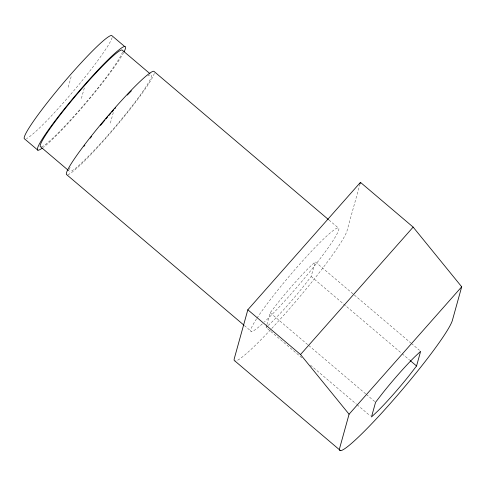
<?xml version="1.0" encoding="UTF-8"?>
<svg xmlns="http://www.w3.org/2000/svg" width="486" height="486" viewBox="0 0 486 486"><rect width="100%" height="100%" fill="white"/><g stroke="black" fill="none" stroke-linecap="round" stroke-linejoin="round"><path stroke-width="0.36" stroke-dasharray="2.43 1.82" d="M68.222 87.273L71.454 75.616M81.399 98.458L84.582 86.976M110.383 123.067L113.408 112.145M301.818 357.781L266.109 327.461L266.692 325.359M266.887 324.66L270.186 312.771L277.409 303.416A48.649 4.66 -49.7 0 1 308.962 267.719L315.238 261.802L410.834 342.982M268.199 325.486L272.385 321.544A48.649 4.66 -49.7 0 0 303.938 285.841L311.162 276.491L315.238 261.802M360.047 183.811L346.986 230.917A86.812 8.311 -49.7 0 1 271.571 328.651M266.109 327.461L267.677 325.978M329.04 220.061L338.286 227.916M411.411 343.468L419.473 350.315M311.162 276.491L401.582 353.273M402.153 353.759L409.643 360.12M270.186 312.771L308.197 345.048M308.774 345.534L365.788 393.952M366.365 394.438L375.004 401.776M310.457 365.12L356.53 404.243M357.107 404.729L370.35 415.98M244.403 325.571L251.347 331.458M147.872 75.974A63.374 6.069 -49.7 0 1 122.618 117.867A63.374 6.069 -49.7 0 1 69.692 171.522M69.273 169.578A63.374 6.069 -49.7 0 1 70.118 167.403M122.502 51.947A63.374 6.069 -49.7 0 1 83.015 105.905A63.374 6.069 -49.7 0 1 40.715 146.912M257.003 318.136A67.718 6.482 -49.7 0 1 320.256 242.247A67.718 6.482 -49.7 0 1 328.87 246.779A67.718 6.482 -49.7 0 1 264.341 321.993M262.319 323.864A67.718 6.482 -49.7 0 1 256.584 318.78M154.305 73.374A67.718 6.482 -49.7 0 1 114.41 128.34A67.718 6.482 -49.7 0 1 67.925 174.687M123.687 52.567A67.718 6.482 -49.7 0 1 86.648 102.297A67.718 6.482 -49.7 0 1 43.272 147.392M112.145 37.574A67.718 6.482 -49.7 0 1 73.404 91.186A67.718 6.482 -49.7 0 1 26.457 138.595M270.544 329.745A86.812 8.311 -49.7 0 1 235.333 361.019"/><path stroke-width="0.73" d="M461.7 286.795L349.076 414.218L339.75 447.837A86.812 8.311 -49.7 0 0 390.884 402.803A86.812 8.311 -49.7 0 0 452.375 320.414L461.7 286.795L413.149 227.108L360.454 182.359L247.83 309.782L234.361 358.34A86.812 8.311 -49.7 0 0 234.938 361.007L340.334 450.498M360.047 183.811L360.454 182.359M416.551 365.988L420.627 351.293L414.358 357.21A48.649 4.66 -49.7 0 0 382.804 392.913L375.575 402.262L371.504 416.958L377.774 411.041A48.649 4.66 -49.7 0 0 409.327 375.338L416.551 365.988L410.22 360.606M349.076 414.218L300.524 354.531L413.149 227.108M124.872 46.686L111.695 35.502A67.718 6.482 -49.7 0 0 60.756 86.065A67.718 6.482 -49.7 0 0 24.75 139.045L37.926 150.229M328.457 219.569L153.855 71.296A67.718 6.482 -49.7 0 0 102.917 121.858A67.718 6.482 -49.7 0 0 66.91 174.845L243.826 325.079M149.931 73.653L122.083 50.003A63.374 6.069 -49.7 0 0 74.413 97.328A63.374 6.069 -49.7 0 0 40.715 146.912L68.556 170.556M247.83 309.782L300.524 354.531M83.987 146.316A63.374 6.069 -49.7 0 1 84.819 145.205M90.22 138.164A63.374 6.069 -49.7 0 1 91.654 136.347M100.517 125.382A63.374 6.069 -49.7 0 1 104.836 120.224M105.814 119.07A63.374 6.069 -49.7 0 1 107.777 116.774M108.761 115.625A63.374 6.069 -49.7 0 1 110.735 113.341M111.719 112.211A63.374 6.069 -49.7 0 1 113.675 109.988M114.666 108.864A63.374 6.069 -49.7 0 1 115.686 107.716M127.296 95.086A63.374 6.069 -49.7 0 1 131.354 90.882M42.258 148.145A67.718 6.482 -49.7 0 1 76.472 94.235A67.718 6.482 -49.7 0 1 124.076 51.802"/></g></svg>
